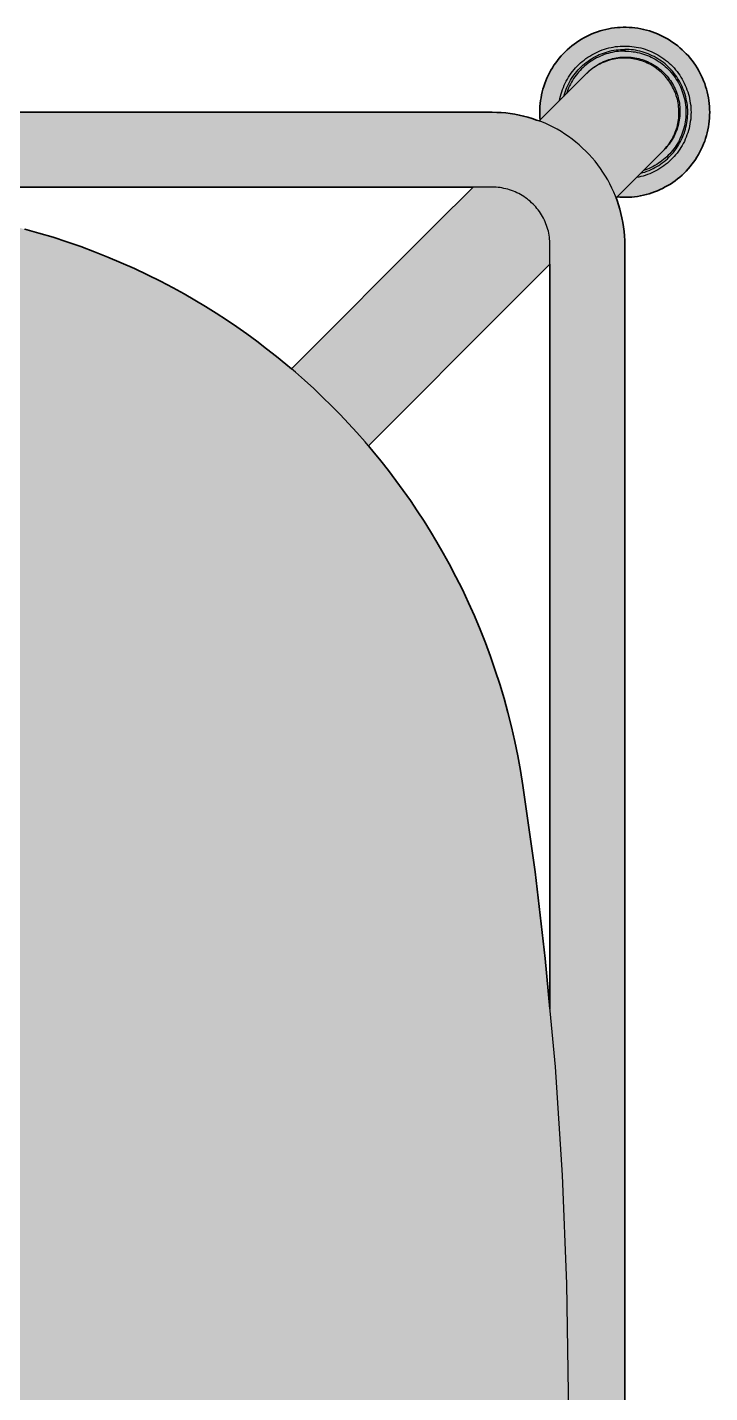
# Model space of a CAD drawing. Header units: millimetres. Extents: x 0 to 1653, y 0 to 653.
# Drawn here: x 1552.2 to 1652.6, y 358.2 to 559 of the extents above; entities that cross this region are included whole.
import ezdxf

# ---------------------------------------------------------------- set-up
doc = ezdxf.new("R2010")
doc.units = ezdxf.units.MM
doc.layers.add('Blocks', color=7, linetype='Continuous')
doc.layers.add('Blocks$Fill', color=7, linetype='Continuous', true_color=0xffffff)
doc.layers.add('Blocks$Inner', color=7, linetype='Continuous', lineweight=25, true_color=0x007f00)
doc.layers.add('Blocks$Outline', color=7, linetype='Continuous', lineweight=35, true_color=0xff3f3f)

# ---------------------------------------------------------------- blocks, each defined once
blk = doc.blocks.new('Soft Edge 80 Barstool Low Top')
at = {"layer": 'Blocks$Fill'}
h = blk.add_hatch(color=256, dxfattribs=at)
h.paths.add_polyline_path([(492.3, -162.5), (492.26, -163.25), (492.25, -163.63), (492.26, -164.07), (492.28, -164.5), (492.32, -164.93), (492.37, -165.35), (492.44, -165.78), (492.52, -166.2), (492.61, -166.63), (492.72, -167.04), (492.85, -167.46), (492.99, -167.86), (493.14, -168.27), (493.31, -168.67), (493.49, -169.06), (493.68, -169.44), (493.89, -169.82), (494.11, -170.19), (494.34, -170.56), (494.59, -170.91), (494.84, -171.26), (495.11, -171.59), (495.39, -171.92), (495.68, -172.24), (495.99, -172.55), (496.3, -172.85), (496.62, -173.13), (496.96, -173.41), (497.3, -173.67), (497.65, -173.92), (498.01, -174.16), (498.38, -174.39), (498.75, -174.6), (499.13, -174.8), (499.52, -174.99), (499.92, -175.16), (500.32, -175.32), (500.72, -175.47), (501.13, -175.6), (501.55, -175.72), (501.97, -175.82), (502.39, -175.91), (502.82, -175.98), (503.24, -176.04), (503.67, -176.09), (504.1, -176.12), (504.53, -176.13), (504.97, -176.13), (505.4, -176.12), (505.83, -176.09), (506.26, -176.04), (506.68, -175.98), (507.11, -175.91), (507.53, -175.82), (507.95, -175.72), (508.37, -175.6), (508.78, -175.47), (509.18, -175.32), (509.58, -175.16), (509.98, -174.99), (510.37, -174.8), (510.75, -174.6), (511.12, -174.39), (511.49, -174.16), (511.85, -173.92), (512.2, -173.67), (512.54, -173.41), (512.88, -173.13), (513.2, -172.85), (513.51, -172.55), (513.81, -172.24), (514.11, -171.92), (514.39, -171.59), (514.66, -171.26), (514.91, -170.91), (515.16, -170.56), (515.39, -170.19), (515.61, -169.82), (515.82, -169.44), (516.01, -169.06), (516.19, -168.67), (516.36, -168.27), (516.51, -167.86), (516.65, -167.46), (516.78, -167.04), (516.89, -166.63), (516.98, -166.2), (517.06, -165.78), (517.13, -165.35), (517.18, -164.93), (517.22, -164.5), (517.24, -164.07), (517.25, -163.63), (517.24, -163.2), (517.22, -162.77), (517.18, -162.34), (517.13, -161.91), (517.06, -161.48), (516.98, -161.06), (516.88, -160.63), (516.77, -160.22), (516.65, -159.8), (516.51, -159.39), (516.35, -158.99), (516.19, -158.59), (516, -158.2), (515.81, -157.81), (515.6, -157.43), (515.38, -157.06), (515.15, -156.69), (514.9, -156.34), (514.64, -155.99), (514.37, -155.65), (514.09, -155.33), (513.8, -155.01), (513.49, -154.7), (513.18, -154.4), (512.85, -154.12), (512.52, -153.84), (512.18, -153.58), (511.82, -153.33), (511.46, -153.09), (511.09, -152.86), (510.72, -152.65), (510.33, -152.45), (509.94, -152.26), (509.55, -152.09), (509.14, -151.93), (508.74, -151.79), (508.32, -151.66), (507.91, -151.54), (507.49, -151.44), (507.06, -151.35), (506.64, -151.28), (506.21, -151.22), (505.78, -151.18), (505.34, -151.15), (504.91, -151.13), (504.48, -151.14), (504.05, -151.15), (503.61, -151.19), (503.48, -151.05), (503.84, -150.03), (504.03, -149.39), (504.19, -148.75), (504.34, -148.1), (504.47, -147.45), (504.57, -146.79), (504.65, -146.13), (504.7, -145.46), (504.74, -144.8), (504.75, -144.13), (504.74, 194.11), (504.7, 194.77), (504.65, 195.43), (504.57, 196.09), (504.47, 196.75), (504.34, 197.41), (504.19, 198.06), (504.03, 198.7), (503.84, 199.34), (503.62, 199.97), (503.48, 200.36), (503.61, 200.49), (504.48, 200.44), (504.91, 200.44), (505.34, 200.45), (505.78, 200.48), (506.21, 200.52), (506.64, 200.58), (507.06, 200.66), (507.49, 200.74), (507.91, 200.84), (508.32, 200.96), (508.74, 201.09), (509.14, 201.24), (509.55, 201.4), (509.94, 201.57), (510.33, 201.76), (510.72, 201.96), (511.09, 202.17), (511.46, 202.39), (511.82, 202.63), (512.18, 202.88), (512.52, 203.15), (512.85, 203.42), (513.18, 203.71), (513.49, 204.01), (513.8, 204.31), (514.09, 204.63), (514.37, 204.96), (514.64, 205.3), (514.9, 205.64), (515.15, 206), (515.38, 206.36), (515.6, 206.74), (515.81, 207.12), (516, 207.5), (516.19, 207.89), (516.35, 208.29), (516.51, 208.7), (516.65, 209.11), (516.77, 209.52), (516.88, 209.94), (516.98, 210.36), (517.06, 210.79), (517.13, 211.21), (517.18, 211.64), (517.22, 212.07), (517.24, 212.51), (517.25, 212.94), (517.24, 213.37), (517.22, 213.8), (517.18, 214.23), (517.13, 214.66), (517.06, 215.09), (516.98, 215.51), (516.89, 215.93), (516.78, 216.35), (516.65, 216.76), (516.51, 217.17), (516.36, 217.57), (516.19, 217.97), (516.01, 218.36), (515.82, 218.75), (515.61, 219.13), (515.39, 219.5), (515.16, 219.86), (514.91, 220.22), (514.66, 220.56), (514.39, 220.9), (514.11, 221.23), (513.81, 221.55), (513.51, 221.85), (513.2, 222.15), (512.88, 222.44), (512.54, 222.71), (512.2, 222.98), (511.85, 223.23), (511.49, 223.47), (511.12, 223.69), (510.75, 223.91), (510.37, 224.11), (509.98, 224.29), (509.58, 224.47), (509.18, 224.63), (508.78, 224.77), (508.37, 224.91), (507.95, 225.02), (507.53, 225.13), (507.11, 225.21), (506.68, 225.29), (506.26, 225.35), (505.83, 225.39), (505.4, 225.42), (504.97, 225.44), (504.53, 225.44), (504.1, 225.42), (503.67, 225.39), (503.24, 225.35), (502.82, 225.29), (502.39, 225.21), (501.97, 225.13), (501.55, 225.02), (501.13, 224.91), (500.72, 224.77), (500.32, 224.63), (499.92, 224.47), (499.52, 224.29), (499.13, 224.11), (498.75, 223.91), (498.38, 223.69), (498.01, 223.47), (497.65, 223.23), (497.3, 222.98), (496.96, 222.71), (496.62, 222.44), (496.3, 222.15), (495.99, 221.85), (495.68, 221.55), (495.39, 221.23), (495.11, 220.9), (494.84, 220.56), (494.59, 220.22), (494.34, 219.86), (494.11, 219.5), (493.89, 219.13), (493.68, 218.75), (493.49, 218.36), (493.31, 217.97), (493.14, 217.57), (492.99, 217.17), (492.85, 216.76), (492.72, 216.35), (492.61, 215.93), (492.52, 215.51), (492.44, 215.09), (492.37, 214.66), (492.32, 214.23), (492.28, 213.8), (492.26, 213.37), (492.25, 212.94), (492.26, 212.56), (492.27, 212.18), (492.3, 211.8), (492.17, 211.67), (491.15, 212.03), (490.51, 212.22), (489.87, 212.39), (489.22, 212.53), (488.56, 212.66), (487.9, 212.76), (487.24, 212.84), (486.58, 212.89), (485.92, 212.93), (485.25, 212.94), (147.01, 212.93), (145.68, 212.84), (145.02, 212.76), (144.36, 212.66), (143.71, 212.53), (143.06, 212.39), (142.42, 212.22), (141.78, 212.03), (141.15, 211.81), (140.76, 211.67), (140.62, 211.8), (140.67, 212.56), (140.68, 212.94), (140.67, 213.37), (140.65, 213.8), (140.61, 214.23), (140.56, 214.66), (140.49, 215.09), (140.41, 215.51), (140.31, 215.93), (140.2, 216.35), (140.08, 216.76), (139.94, 217.17), (139.79, 217.57), (139.62, 217.97), (139.44, 218.36), (139.24, 218.75), (139.04, 219.13), (138.82, 219.5), (138.58, 219.86), (138.34, 220.22), (138.08, 220.56), (137.81, 220.9), (137.53, 221.23), (137.24, 221.55), (136.94, 221.85), (136.63, 222.15), (136.3, 222.44), (135.97, 222.71), (135.63, 222.98), (135.28, 223.23), (134.92, 223.47), (134.55, 223.69), (134.18, 223.91), (133.79, 224.11), (133.4, 224.29), (133.01, 224.47), (132.61, 224.63), (132.2, 224.77), (131.79, 224.91), (131.38, 225.02), (130.96, 225.13), (130.54, 225.21), (130.11, 225.29), (129.68, 225.35), (129.25, 225.39), (128.82, 225.42), (128.39, 225.44), (127.96, 225.44), (127.53, 225.42), (127.1, 225.39), (126.67, 225.35), (126.24, 225.29), (125.82, 225.21), (125.39, 225.13), (124.98, 225.02), (124.56, 224.91), (124.15, 224.77), (123.74, 224.63), (123.34, 224.47), (122.95, 224.29), (122.56, 224.11), (122.18, 223.91), (121.8, 223.69), (121.43, 223.47), (121.08, 223.23), (120.72, 222.98), (120.38, 222.71), (120.05, 222.44), (119.73, 222.15), (119.41, 221.85), (119.11, 221.55), (118.82, 221.23), (118.54, 220.9), (118.27, 220.56), (118.01, 220.22), (117.77, 219.86), (117.54, 219.5), (117.32, 219.13), (117.11, 218.75), (116.91, 218.36), (116.73, 217.97), (116.57, 217.57), (116.41, 217.17), (116.27, 216.76), (116.15, 216.35), (116.04, 215.93), (115.94, 215.51), (115.86, 215.09), (115.8, 214.66), (115.74, 214.23), (115.71, 213.8), (115.68, 213.37), (115.68, 212.94), (115.68, 212.51), (115.71, 212.07), (115.74, 211.64), (115.8, 211.21), (115.86, 210.79), (115.94, 210.36), (116.04, 209.94), (116.15, 209.52), (116.28, 209.11), (116.42, 208.7), (116.57, 208.29), (116.74, 207.89), (116.92, 207.5), (117.12, 207.12), (117.32, 206.74), (117.55, 206.36), (117.78, 206), (118.03, 205.64), (118.28, 205.3), (118.55, 204.96), (118.84, 204.63), (119.13, 204.31), (119.43, 204.01), (119.75, 203.71), (120.07, 203.42), (120.41, 203.15), (120.75, 202.88), (121.1, 202.63), (121.46, 202.39), (121.83, 202.17), (122.21, 201.96), (122.59, 201.76), (122.98, 201.57), (123.38, 201.4), (123.78, 201.24), (124.19, 201.09), (124.6, 200.96), (125.02, 200.84), (125.44, 200.74), (125.86, 200.66), (126.29, 200.58), (126.72, 200.52), (127.15, 200.48), (127.58, 200.45), (128.01, 200.44), (128.45, 200.44), (128.88, 200.46), (129.31, 200.49), (129.45, 200.36), (129.09, 199.34), (128.9, 198.7), (128.73, 198.06), (128.58, 197.41), (128.46, 196.75), (128.36, 196.09), (128.28, 195.43), (128.22, 194.77), (128.19, 194.11), (128.18, 193.44), (128.19, -144.8), (128.22, -145.46), (128.28, -146.13), (128.36, -146.79), (128.46, -147.45), (128.58, -148.1), (128.73, -148.75), (128.9, -149.39), (129.09, -150.03), (129.3, -150.66), (129.45, -151.05), (129.31, -151.19), (128.45, -151.14), (128.01, -151.13), (127.58, -151.15), (127.15, -151.18), (126.72, -151.22), (126.29, -151.28), (125.86, -151.35), (125.44, -151.44), (125.02, -151.54), (124.6, -151.66), (124.19, -151.79), (123.78, -151.93), (123.38, -152.09), (122.98, -152.26), (122.59, -152.45), (122.21, -152.65), (121.83, -152.86), (121.46, -153.09), (121.1, -153.33), (120.75, -153.58), (120.41, -153.84), (120.07, -154.12), (119.75, -154.4), (119.43, -154.7), (119.13, -155.01), (118.84, -155.33), (118.55, -155.65), (118.28, -155.99), (118.03, -156.34), (117.78, -156.69), (117.55, -157.06), (117.32, -157.43), (117.12, -157.81), (116.92, -158.2), (116.74, -158.59), (116.57, -158.99), (116.42, -159.39), (116.28, -159.8), (116.15, -160.22), (116.04, -160.63), (115.94, -161.06), (115.86, -161.48), (115.8, -161.91), (115.74, -162.34), (115.71, -162.77), (115.68, -163.2), (115.68, -163.63), (115.68, -164.07), (115.71, -164.5), (115.74, -164.93), (115.8, -165.35), (115.86, -165.78), (115.94, -166.2), (116.04, -166.63), (116.15, -167.04), (116.27, -167.46), (116.41, -167.86), (116.57, -168.27), (116.73, -168.67), (116.91, -169.06), (117.11, -169.44), (117.32, -169.82), (117.54, -170.19), (117.77, -170.56), (118.01, -170.91), (118.27, -171.26), (118.54, -171.59), (118.82, -171.92), (119.11, -172.24), (119.41, -172.55), (119.73, -172.85), (120.05, -173.13), (120.38, -173.41), (120.72, -173.67), (121.08, -173.92), (121.43, -174.16), (121.8, -174.39), (122.18, -174.6), (122.56, -174.8), (122.95, -174.99), (123.34, -175.16), (123.74, -175.32), (124.15, -175.47), (124.56, -175.6), (124.98, -175.72), (125.39, -175.82), (125.82, -175.91), (126.24, -175.98), (126.67, -176.04), (127.1, -176.09), (127.53, -176.12), (127.96, -176.13), (128.39, -176.13), (128.82, -176.12), (129.25, -176.09), (129.68, -176.04), (130.11, -175.98), (130.54, -175.91), (130.96, -175.82), (131.38, -175.72), (131.79, -175.6), (132.2, -175.47), (132.61, -175.32), (133.01, -175.16), (133.4, -174.99), (133.79, -174.8), (134.18, -174.6), (134.55, -174.39), (134.92, -174.16), (135.28, -173.92), (135.63, -173.67), (135.97, -173.41), (136.3, -173.13), (136.63, -172.85), (136.94, -172.55), (137.24, -172.24), (137.53, -171.92), (137.81, -171.59), (138.08, -171.26), (138.34, -170.91), (138.58, -170.56), (138.82, -170.19), (139.04, -169.82), (139.24, -169.44), (139.44, -169.06), (139.62, -168.67), (139.79, -168.27), (139.94, -167.86), (140.08, -167.46), (140.2, -167.04), (140.31, -166.63), (140.41, -166.2), (140.49, -165.78), (140.56, -165.35), (140.61, -164.93), (140.65, -164.5), (140.67, -164.07), (140.68, -163.63), (140.67, -163.25), (140.65, -162.88), (140.62, -162.5), (140.76, -162.36), (141.78, -162.72), (142.42, -162.91), (143.06, -163.08), (143.71, -163.23), (144.36, -163.35), (145.02, -163.45), (145.68, -163.53), (146.35, -163.59), (147.01, -163.62), (147.68, -163.63), (485.92, -163.62), (486.58, -163.59), (487.24, -163.53), (487.9, -163.45), (488.56, -163.35), (489.22, -163.23), (489.87, -163.08), (490.51, -162.91), (491.15, -162.72), (491.78, -162.51), (492.17, -162.36)], flags=0)
h.paths.add_polyline_path([(467.03, 163.9), (493.75, 190.63), (493.75, 81.09), (491.55, 101.26), (489.78, 113.97), (489.43, 116.14), (489.03, 118.3), (488.59, 120.44), (488.1, 122.57), (487.56, 124.67), (486.99, 126.76), (486.37, 128.83), (485.71, 130.88), (485, 132.91), (484.25, 134.92), (483.47, 136.91), (482.64, 138.88), (481.77, 140.83), (480.86, 142.75), (479.91, 144.65), (478.92, 146.53), (478.04, 148.13), (477.13, 149.72), (476.19, 151.28), (475.22, 152.83), (474.23, 154.35), (473.21, 155.86), (472.16, 157.35), (471.09, 158.82), (469.99, 160.26), (468.86, 161.69), (467.71, 163.09)], flags=0)
h.paths.add_polyline_path([(455.71, 175.22), (453.5, 177.05), (452.07, 178.18), (450.63, 179.28), (449.16, 180.35), (447.67, 181.4), (446.16, 182.42), (444.64, 183.41), (443.09, 184.38), (441.52, 185.32), (439.94, 186.23), (438.34, 187.11), (436.46, 188.1), (434.56, 189.05), (432.64, 189.96), (430.69, 190.83), (428.72, 191.66), (426.73, 192.44), (424.72, 193.19), (422.69, 193.9), (420.64, 194.56), (418.57, 195.18), (416.48, 195.75), (414.38, 196.29), (412.25, 196.78), (410.11, 197.22), (407.95, 197.62), (405.78, 197.97), (393.07, 199.74), (380.33, 201.24), (372.9, 201.94), (482.44, 201.94)], flags=0)
h.paths.add_polyline_path([(259.9, 201.94), (228.15, 198.12), (224.79, 197.59), (221.45, 196.94), (218.13, 196.19), (214.85, 195.32), (211.59, 194.34), (208.37, 193.25), (205.19, 192.05), (202.05, 190.74), (198.96, 189.33), (195.91, 187.81), (192.93, 186.19), (189.99, 184.47), (187.12, 182.65), (184.31, 180.73), (181.57, 178.72), (178.9, 176.62), (177.22, 175.21), (150.49, 201.94)], flags=0)
h.paths.add_polyline_path([(165.91, 163.9), (162.39, 159.55), (160.38, 156.81), (158.47, 154), (156.65, 151.12), (154.93, 148.19), (153.31, 145.2), (151.79, 142.16), (150.38, 139.06), (149.07, 135.93), (147.87, 132.74), (146.78, 129.52), (145.8, 126.27), (144.93, 122.98), (144.17, 119.67), (143.53, 116.33), (143, 112.97), (140.65, 95.4), (139.18, 81.22), (139.18, 190.63)], flags=0)
h.paths.add_polyline_path([(139.18, -31.79), (141.37, -51.95), (143.15, -64.66), (143.5, -66.84), (143.9, -69), (144.34, -71.14), (144.83, -73.26), (145.36, -75.37), (145.94, -77.46), (146.56, -79.53), (147.22, -81.58), (147.92, -83.61), (148.67, -85.62), (149.46, -87.61), (150.29, -89.58), (151.16, -91.52), (152.07, -93.45), (153.02, -95.35), (154, -97.22), (154.89, -98.83), (155.8, -100.41), (156.74, -101.97), (157.7, -103.52), (158.7, -105.05), (159.72, -106.56), (160.76, -108.04), (161.84, -109.51), (162.94, -110.96), (164.06, -112.38), (165.21, -113.79), (165.9, -114.6), (139.18, -141.32)], flags=0)
h.paths.add_polyline_path([(177.21, -125.91), (179.43, -127.75), (180.85, -128.87), (182.3, -129.97), (183.77, -131.05), (185.25, -132.09), (186.76, -133.11), (188.29, -134.11), (189.84, -135.07), (191.4, -136.01), (192.98, -136.92), (194.59, -137.81), (196.46, -138.79), (198.36, -139.74), (200.29, -140.65), (202.23, -141.52), (204.2, -142.35), (206.19, -143.14), (208.2, -143.88), (210.23, -144.59), (212.28, -145.25), (214.35, -145.87), (216.44, -146.45), (218.55, -146.98), (220.67, -147.47), (222.81, -147.91), (224.97, -148.31), (227.15, -148.66), (239.86, -150.44), (252.6, -151.94), (260.02, -152.63), (150.49, -152.63)], flags=0)
h.paths.add_polyline_path([(373.03, -152.63), (404.78, -148.81), (408.14, -148.28), (411.48, -147.64), (414.79, -146.88), (418.08, -146.01), (421.33, -145.03), (424.55, -143.94), (427.74, -142.74), (430.87, -141.43), (433.97, -140.02), (437.01, -138.5), (440, -136.88), (442.93, -135.16), (445.81, -133.34), (448.62, -131.43), (451.36, -129.42), (454.03, -127.32), (455.71, -125.9), (482.44, -152.63)], flags=0)
h.paths.add_polyline_path([(467.02, -114.59), (470.53, -110.24), (472.54, -107.5), (474.46, -104.69), (476.28, -101.82), (478, -98.88), (479.62, -95.89), (481.14, -92.85), (482.55, -89.76), (483.86, -86.62), (485.05, -83.44), (486.15, -80.22), (487.13, -76.96), (488, -73.68), (488.75, -70.36), (489.4, -67.02), (489.93, -63.66), (492.28, -46.09), (493.75, -31.91), (493.75, -141.32)], flags=0)
at = {"layer": 'Blocks$Inner'}
for p, q in [((492.17, 211.67), (499.09, 218.59)), ((503.48, 200.36), (510.4, 207.28)), ((485.25, 201.94), (372.9, 201.94)), ((455.71, 175.22), (476.78, 196.28)), ((493.75, 81.09), (493.75, 193.44)), ((488.09, 184.97), (467.03, 163.9))]:
    blk.add_line(p, q, dxfattribs=at)
for points in [[(492.3, 211.8), (492.27, 212.18), (492.26, 212.56), (492.25, 212.94), (492.26, 213.37), (492.28, 213.8), (492.32, 214.23), (492.37, 214.66), (492.44, 215.09), (492.52, 215.51), (492.61, 215.93), (492.72, 216.35), (492.85, 216.76), (492.99, 217.17), (493.14, 217.57), (493.31, 217.97), (493.49, 218.36), (493.68, 218.75), (493.89, 219.13), (494.11, 219.5), (494.34, 219.86), (494.59, 220.22), (494.84, 220.56), (495.11, 220.9), (495.39, 221.23), (495.68, 221.55), (495.99, 221.85), (496.3, 222.15), (496.62, 222.44), (496.96, 222.71), (497.3, 222.98), (497.65, 223.23), (498.01, 223.47), (498.38, 223.69), (498.75, 223.91), (499.13, 224.11), (499.52, 224.29), (499.92, 224.47), (500.32, 224.63), (500.72, 224.77), (501.13, 224.91), (501.55, 225.02), (501.97, 225.13), (502.39, 225.21), (502.82, 225.29), (503.24, 225.35), (503.67, 225.39), (504.1, 225.42), (504.53, 225.44), (504.97, 225.44), (505.4, 225.42), (505.83, 225.39), (506.26, 225.35), (506.68, 225.29), (507.11, 225.21), (507.53, 225.13), (507.95, 225.02), (508.37, 224.91), (508.78, 224.77), (509.18, 224.63), (509.58, 224.47), (509.98, 224.29), (510.37, 224.11), (510.75, 223.91), (511.12, 223.69), (511.49, 223.47), (511.85, 223.23), (512.2, 222.98), (512.54, 222.71), (512.88, 222.44), (513.2, 222.15), (513.51, 221.85), (513.81, 221.55), (514.11, 221.23), (514.39, 220.9), (514.66, 220.56), (514.91, 220.22), (515.16, 219.86), (515.39, 219.5), (515.61, 219.13), (515.82, 218.75), (516.01, 218.36), (516.19, 217.97), (516.36, 217.57), (516.51, 217.17), (516.65, 216.76), (516.78, 216.35), (516.89, 215.93), (516.98, 215.51), (517.06, 215.09), (517.13, 214.66), (517.18, 214.23), (517.22, 213.8), (517.24, 213.37), (517.25, 212.94), (517.24, 212.51), (517.22, 212.07), (517.18, 211.64), (517.13, 211.21), (517.06, 210.79), (516.98, 210.36), (516.88, 209.94), (516.77, 209.52), (516.65, 209.11), (516.51, 208.7), (516.35, 208.29), (516.19, 207.89), (516, 207.5), (515.81, 207.12), (515.6, 206.74), (515.38, 206.36), (515.15, 206), (514.9, 205.64), (514.64, 205.3), (514.37, 204.96), (514.09, 204.63), (513.8, 204.31), (513.49, 204.01), (513.18, 203.71), (512.85, 203.42), (512.52, 203.15), (512.18, 202.88), (511.82, 202.63), (511.46, 202.39), (511.09, 202.17), (510.72, 201.96), (510.33, 201.76), (509.94, 201.57), (509.55, 201.4), (509.14, 201.24), (508.74, 201.09), (508.32, 200.96), (507.91, 200.84), (507.49, 200.74), (507.06, 200.66), (506.64, 200.58), (506.21, 200.52), (505.78, 200.48), (505.34, 200.45), (504.91, 200.44), (504.48, 200.44), (504.05, 200.46), (503.61, 200.49)], [(495.15, 214.66), (495.22, 214.99), (495.29, 215.32), (495.38, 215.65), (495.48, 215.97), (495.59, 216.29), (495.72, 216.61), (495.85, 216.92), (496, 217.23), (496.15, 217.54), (496.32, 217.83), (496.49, 218.12), (496.68, 218.41), (496.87, 218.69), (497.08, 218.96), (497.29, 219.22), (497.52, 219.48), (497.75, 219.73), (497.99, 219.97), (498.24, 220.2), (498.5, 220.42), (498.76, 220.63), (499.03, 220.84), (499.31, 221.03), (499.6, 221.22), (499.89, 221.39), (500.19, 221.56), (500.49, 221.71), (500.8, 221.85), (501.11, 221.99), (501.43, 222.11), (501.75, 222.22), (502.08, 222.32), (502.4, 222.4), (502.74, 222.48), (503.07, 222.54), (503.41, 222.6), (503.74, 222.64), (504.08, 222.67), (504.42, 222.68), (504.76, 222.69), (505.1, 222.68), (505.44, 222.66), (505.78, 222.63), (506.12, 222.59), (506.45, 222.54), (506.79, 222.47), (507.12, 222.4), (507.45, 222.31), (507.77, 222.21), (508.09, 222.1), (508.41, 221.98), (508.72, 221.84), (509.03, 221.7), (509.33, 221.54), (509.63, 221.38), (509.92, 221.2), (510.21, 221.02), (510.49, 220.82), (510.76, 220.62), (511.02, 220.4), (511.28, 220.18), (511.53, 219.95), (511.77, 219.71), (512, 219.46), (512.22, 219.2), (512.44, 218.94), (512.64, 218.67), (512.84, 218.39), (513.02, 218.1), (513.2, 217.81), (513.36, 217.51), (513.51, 217.21), (513.66, 216.9), (513.79, 216.59), (513.91, 216.27), (514.02, 215.95), (514.12, 215.62), (514.21, 215.3), (514.29, 214.97), (514.35, 214.63), (514.4, 214.3), (514.45, 213.96), (514.48, 213.62), (514.49, 213.28), (514.5, 212.94), (514.49, 212.6), (514.48, 212.26), (514.45, 211.92), (514.4, 211.58), (514.35, 211.25), (514.29, 210.92), (514.21, 210.58), (514.12, 210.26), (514.02, 209.93), (513.91, 209.61), (513.79, 209.29), (513.66, 208.98), (513.52, 208.67), (513.36, 208.37), (513.2, 208.07), (513.02, 207.78), (512.84, 207.5), (512.64, 207.22), (512.44, 206.95), (512.23, 206.68), (512, 206.42), (511.77, 206.18), (511.53, 205.94), (511.28, 205.7), (511.03, 205.48), (510.76, 205.27), (510.49, 205.06), (510.21, 204.87), (509.93, 204.68), (509.64, 204.5), (509.34, 204.34), (509.04, 204.18), (508.73, 204.04), (508.42, 203.91), (508.1, 203.78), (507.78, 203.67), (507.46, 203.57), (507.13, 203.48), (506.8, 203.41), (506.47, 203.34)], [(495.79, 215.29), (495.88, 215.6), (495.97, 215.91), (496.08, 216.21), (496.2, 216.51), (496.33, 216.8), (496.47, 217.09), (496.61, 217.37), (496.77, 217.65), (496.94, 217.92), (497.12, 218.19), (497.3, 218.45), (497.5, 218.71), (497.7, 218.95), (497.91, 219.19), (498.13, 219.43), (498.36, 219.65), (498.6, 219.87), (498.84, 220.08), (499.09, 220.28), (499.35, 220.47), (499.61, 220.65), (499.88, 220.82), (500.16, 220.99), (500.44, 221.14), (500.72, 221.28), (501.01, 221.42), (501.31, 221.54), (501.61, 221.66), (501.91, 221.76), (502.22, 221.85), (502.53, 221.93), (502.84, 222.01), (503.16, 222.07), (503.47, 222.12), (503.79, 222.15), (504.11, 222.18), (504.43, 222.2), (504.75, 222.2)], [(507.1, 203.98), (507.41, 204.07), (507.72, 204.16), (508.02, 204.27), (508.32, 204.39), (508.62, 204.52), (508.91, 204.66), (509.19, 204.81), (509.47, 204.97), (509.75, 205.14), (510.01, 205.32), (510.28, 205.5), (510.53, 205.7), (510.78, 205.91), (511.02, 206.12), (511.25, 206.34), (511.48, 206.57), (511.7, 206.81), (511.9, 207.05), (512.1, 207.31), (512.3, 207.57), (512.48, 207.83), (512.65, 208.1), (512.81, 208.38), (512.97, 208.66), (513.11, 208.95), (513.24, 209.24), (513.37, 209.54), (513.48, 209.84), (513.58, 210.15), (513.67, 210.46), (513.76, 210.77), (513.83, 211.08), (513.88, 211.4), (513.93, 211.72), (513.97, 212.04), (514, 212.36), (514.01, 212.68), (514.01, 213), (514.01, 213.32), (513.99, 213.65), (513.96, 213.97), (513.92, 214.29), (513.86, 214.6), (513.8, 214.92), (513.73, 215.23), (513.64, 215.54), (513.54, 215.85), (513.44, 216.15), (513.32, 216.45), (513.19, 216.75), (513.06, 217.04), (512.91, 217.33), (512.75, 217.61), (512.58, 217.88), (512.41, 218.15), (512.22, 218.42), (512.03, 218.67), (511.82, 218.92), (511.61, 219.16), (511.39, 219.4), (511.16, 219.63), (510.93, 219.84), (510.68, 220.05), (510.43, 220.26), (510.17, 220.45), (509.91, 220.63), (509.64, 220.81), (509.36, 220.97), (509.08, 221.13), (508.79, 221.27), (508.5, 221.41), (508.21, 221.54), (507.9, 221.65), (507.6, 221.75), (507.29, 221.85), (506.98, 221.93), (506.67, 222), (506.35, 222.06), (506.03, 222.11), (505.71, 222.15), (505.39, 222.18), (505.07, 222.2), (504.75, 222.2), (504.75, 221.94), (504.44, 221.93), (504.14, 221.92), (503.83, 221.89), (503.53, 221.86), (503.22, 221.81), (502.92, 221.75), (502.62, 221.68), (502.33, 221.61), (502.03, 221.52), (501.74, 221.42), (501.45, 221.31), (501.17, 221.2), (500.89, 221.07), (500.62, 220.93), (500.35, 220.79), (500.08, 220.63), (499.82, 220.47), (499.57, 220.3), (499.32, 220.12), (499.08, 219.93), (498.84, 219.73), (498.61, 219.53), (498.39, 219.31), (498.18, 219.09), (497.97, 218.86), (497.78, 218.63), (497.59, 218.39), (497.41, 218.14), (497.23, 217.89), (497.07, 217.63), (496.91, 217.36), (496.77, 217.1), (496.63, 216.82), (496.5, 216.54), (496.38, 216.26), (496.28, 215.97), (496.18, 215.68)], [(510.4, 207.28), (510.59, 207.47), (510.77, 207.68), (510.95, 207.89), (511.12, 208.1), (511.28, 208.32), (511.43, 208.55), (511.58, 208.78), (511.71, 209.01), (511.84, 209.25), (511.96, 209.5), (512.08, 209.75), (512.18, 210), (512.28, 210.26), (512.36, 210.51), (512.44, 210.78), (512.51, 211.04), (512.57, 211.31), (512.62, 211.58), (512.66, 211.85), (512.69, 212.12), (512.71, 212.39), (512.73, 212.66), (512.73, 212.93), (512.72, 213.21), (512.71, 213.49), (512.68, 213.76), (512.65, 214.04), (512.61, 214.31), (512.55, 214.58), (512.49, 214.85), (512.42, 215.12), (512.34, 215.38), (512.25, 215.64), (512.15, 215.9), (512.04, 216.16), (511.92, 216.41), (511.8, 216.65), (511.67, 216.9), (511.52, 217.13), (511.37, 217.37), (511.22, 217.59), (511.05, 217.81), (510.88, 218.03), (510.7, 218.24), (510.51, 218.44), (510.31, 218.64), (510.11, 218.83), (509.91, 219.01), (509.69, 219.19), (509.47, 219.35), (509.25, 219.51), (509.02, 219.67), (508.78, 219.81), (508.54, 219.95), (508.29, 220.07), (508.04, 220.19), (507.79, 220.3), (507.53, 220.4), (507.27, 220.5), (507.01, 220.58), (506.74, 220.66), (506.47, 220.72), (506.2, 220.78), (505.93, 220.82), (505.66, 220.86), (505.38, 220.89), (505.11, 220.9), (504.83, 220.91), (504.55, 220.91), (504.28, 220.9), (504, 220.88), (503.73, 220.85), (503.45, 220.81), (503.18, 220.76), (502.91, 220.71), (502.64, 220.64), (502.38, 220.56), (502.11, 220.48), (501.85, 220.38), (501.6, 220.28), (501.34, 220.16), (501.1, 220.04), (500.85, 219.91), (500.61, 219.78), (500.38, 219.63), (500.15, 219.48), (499.92, 219.31), (499.71, 219.14), (499.49, 218.97), (499.29, 218.78), (499.09, 218.59)], [(499.16, 218.67), (499.36, 218.86), (499.56, 219.05), (499.77, 219.23), (499.99, 219.41), (500.21, 219.57), (500.44, 219.73), (500.67, 219.88), (500.91, 220.02), (501.15, 220.15), (501.4, 220.28), (501.65, 220.4), (501.91, 220.5), (502.17, 220.6), (502.43, 220.69), (502.69, 220.77), (502.96, 220.84), (503.23, 220.9), (503.5, 220.96), (503.78, 221), (504.05, 221.03), (504.33, 221.06), (504.61, 221.07), (504.88, 221.07), (504.73, 220.92)], [(504.75, 221.94), (505.06, 221.93), (505.37, 221.92), (505.68, 221.89), (505.99, 221.85), (506.3, 221.81), (506.6, 221.75), (506.9, 221.68), (507.2, 221.6), (507.5, 221.51), (507.8, 221.41), (508.09, 221.3), (508.37, 221.18), (508.66, 221.05), (508.93, 220.91), (509.21, 220.76), (509.47, 220.6), (509.74, 220.43), (509.99, 220.26), (510.24, 220.07), (510.48, 219.88), (510.72, 219.67), (510.95, 219.46), (511.17, 219.25), (511.38, 219.02), (511.59, 218.79), (511.79, 218.55), (511.98, 218.3), (512.16, 218.05), (512.33, 217.79), (512.49, 217.53), (512.65, 217.26), (512.79, 216.98), (512.93, 216.7), (513.05, 216.42), (513.17, 216.13), (513.27, 215.83), (513.37, 215.54), (513.45, 215.24), (513.52, 214.94), (513.59, 214.63), (513.64, 214.33), (513.68, 214.02), (513.72, 213.71), (513.74, 213.4), (513.75, 213.09), (513.75, 212.78), (513.74, 212.47), (513.72, 212.16), (513.68, 211.85), (513.64, 211.54), (513.59, 211.23), (513.52, 210.93), (513.45, 210.63), (513.36, 210.33), (513.27, 210.03), (513.16, 209.74), (513.05, 209.45), (512.92, 209.17), (512.79, 208.89), (512.64, 208.61), (512.49, 208.34), (512.32, 208.08), (512.15, 207.82), (511.97, 207.57), (511.78, 207.32), (511.58, 207.08), (511.38, 206.85), (511.16, 206.62), (510.94, 206.41), (510.71, 206.2), (510.47, 206), (510.23, 205.8), (509.98, 205.62), (509.73, 205.44), (509.46, 205.27), (509.2, 205.11), (508.92, 204.97), (508.65, 204.83), (508.36, 204.7), (508.08, 204.58), (507.79, 204.47), (507.49, 204.37)], [(504.88, 221.07), (505.16, 221.07), (505.44, 221.05), (505.71, 221.03), (505.99, 221), (506.26, 220.95), (506.53, 220.9), (506.8, 220.84), (507.07, 220.77), (507.33, 220.69), (507.6, 220.6), (507.85, 220.5), (508.11, 220.39), (508.36, 220.27), (508.61, 220.15), (508.85, 220.02), (509.09, 219.87), (509.32, 219.72), (509.55, 219.57), (509.77, 219.4), (509.99, 219.23), (510.19, 219.05), (510.4, 218.86), (510.6, 218.67), (510.79, 218.47), (510.97, 218.26), (511.14, 218.04), (511.31, 217.82), (511.47, 217.6), (511.63, 217.37), (511.77, 217.13), (511.91, 216.89), (512.03, 216.65), (512.15, 216.4), (512.26, 216.14), (512.37, 215.88), (512.46, 215.62), (512.54, 215.36), (512.62, 215.09), (512.68, 214.83), (512.74, 214.55), (512.79, 214.28), (512.82, 214.01), (512.85, 213.73), (512.87, 213.46), (512.88, 213.18), (512.88, 212.9), (512.87, 212.63), (512.85, 212.35), (512.82, 212.07), (512.78, 211.8), (512.73, 211.53), (512.67, 211.26), (512.6, 210.99), (512.53, 210.72), (512.44, 210.46), (512.35, 210.2), (512.24, 209.94), (512.13, 209.69), (512.01, 209.44), (511.88, 209.2), (511.74, 208.96), (511.59, 208.72), (511.44, 208.49), (511.28, 208.27), (511.11, 208.05), (510.93, 207.84), (510.75, 207.63), (510.55, 207.43), (510.48, 207.35), (510.55, 207.43), (510.4, 207.28)], [(499.09, 218.59), (499.24, 218.75)], [(504.75, -144.13), (504.75, 193.44), (504.74, 194.11), (504.7, 194.77), (504.65, 195.43), (504.57, 196.09), (504.47, 196.75), (504.34, 197.41), (504.19, 198.06), (504.03, 198.7), (503.84, 199.34), (503.62, 199.97), (503.39, 200.59), (503.13, 201.21), (502.86, 201.81), (502.56, 202.41), (502.25, 203), (501.91, 203.57), (501.55, 204.13), (501.18, 204.68), (500.79, 205.22), (500.38, 205.75), (499.95, 206.25), (499.5, 206.75), (499.04, 207.23), (498.56, 207.69), (498.06, 208.14), (497.56, 208.57), (497.03, 208.98), (496.49, 209.37), (495.94, 209.74), (495.38, 210.1), (494.81, 210.44), (494.22, 210.75), (493.62, 211.05), (493.02, 211.33), (492.4, 211.58), (491.78, 211.81), (491.15, 212.03), (490.51, 212.22), (489.87, 212.39), (489.22, 212.53), (488.56, 212.66), (487.9, 212.76), (487.24, 212.84), (486.58, 212.89), (485.92, 212.93), (485.25, 212.94), (147.68, 212.94)], [(496.2, 6.93), (496.46, 24.65), (496.25, 40.65), (495.61, 56.64), (494.54, 72.59), (493.05, 88.52), (491.55, 101.26), (489.78, 113.97), (489.43, 116.14), (489.03, 118.3), (488.59, 120.44), (488.1, 122.57), (487.56, 124.67), (486.99, 126.76), (486.37, 128.83), (485.71, 130.88), (485, 132.91), (484.25, 134.92), (483.47, 136.91), (482.64, 138.88), (481.77, 140.83), (480.86, 142.75), (479.91, 144.65), (478.92, 146.53), (478.04, 148.13), (477.13, 149.72), (476.19, 151.28), (475.22, 152.83), (474.23, 154.35), (473.21, 155.86), (472.16, 157.35), (471.09, 158.82), (469.99, 160.26), (468.86, 161.69), (467.71, 163.09), (466.54, 164.48), (465.34, 165.84), (464.12, 167.18), (462.87, 168.49), (461.6, 169.79), (460.3, 171.06), (458.99, 172.31), (457.65, 173.53), (456.29, 174.73), (454.9, 175.9), (453.5, 177.05), (452.07, 178.18), (450.63, 179.28), (449.16, 180.35), (447.67, 181.4), (446.16, 182.42), (444.64, 183.41), (443.09, 184.38), (441.52, 185.32), (439.94, 186.23), (438.34, 187.11), (436.46, 188.1), (434.56, 189.05), (432.64, 189.96), (430.69, 190.83), (428.72, 191.66), (426.73, 192.44), (424.72, 193.19), (422.69, 193.9), (420.64, 194.56), (418.57, 195.18), (416.48, 195.75)], [(476.78, 196.28), (482.44, 201.94)], [(493.75, 193.44), (493.74, 193.73), (493.73, 194.02), (493.7, 194.31), (493.67, 194.6), (493.63, 194.88), (493.57, 195.17), (493.51, 195.45), (493.43, 195.73), (493.35, 196.01), (493.26, 196.29), (493.16, 196.56), (493.05, 196.83), (492.93, 197.09), (492.8, 197.35), (492.66, 197.61), (492.51, 197.86), (492.36, 198.1), (492.19, 198.34), (492.02, 198.58), (491.84, 198.8), (491.66, 199.03), (491.46, 199.24), (491.26, 199.45), (491.05, 199.65), (490.84, 199.85), (490.61, 200.03), (490.39, 200.21), (490.15, 200.38), (489.91, 200.55), (489.67, 200.7), (489.42, 200.85), (489.16, 200.99), (488.9, 201.12), (488.64, 201.24), (488.37, 201.35), (488.1, 201.45), (487.82, 201.54), (487.54, 201.62), (487.26, 201.7), (486.98, 201.76), (486.69, 201.82), (486.41, 201.86), (486.12, 201.89), (485.83, 201.92), (485.54, 201.93), (485.25, 201.94)], [(493.75, 190.63), (488.09, 184.97)]]:
    blk.add_lwpolyline(points, dxfattribs=at)
at = {"layer": 'Blocks$Outline'}
for points in [[(503.61, 200.49), (504.05, 200.46), (504.48, 200.44), (504.91, 200.44), (505.34, 200.45), (505.78, 200.48), (506.21, 200.52), (506.64, 200.58), (507.06, 200.66), (507.49, 200.74), (507.91, 200.84), (508.32, 200.96), (508.74, 201.09), (509.14, 201.24), (509.55, 201.4), (509.94, 201.57), (510.33, 201.76), (510.72, 201.96), (511.09, 202.17), (511.46, 202.39), (511.82, 202.63), (512.18, 202.88), (512.52, 203.15), (512.85, 203.42), (513.18, 203.71), (513.49, 204.01), (513.8, 204.31), (514.09, 204.63), (514.37, 204.96), (514.64, 205.3), (514.9, 205.64), (515.15, 206), (515.38, 206.36), (515.6, 206.74), (515.81, 207.12), (516, 207.5), (516.19, 207.89), (516.35, 208.29), (516.51, 208.7), (516.65, 209.11), (516.77, 209.52), (516.88, 209.94), (516.98, 210.36), (517.06, 210.79), (517.13, 211.21), (517.18, 211.64), (517.22, 212.07), (517.24, 212.51), (517.25, 212.94), (517.24, 213.37), (517.22, 213.8), (517.18, 214.23), (517.13, 214.66), (517.06, 215.09), (516.98, 215.51), (516.89, 215.93), (516.78, 216.35), (516.65, 216.76), (516.51, 217.17), (516.36, 217.57), (516.19, 217.97), (516.01, 218.36), (515.82, 218.75), (515.61, 219.13), (515.39, 219.5), (515.16, 219.86), (514.91, 220.22), (514.66, 220.56), (514.39, 220.9), (514.11, 221.23), (513.81, 221.55), (513.51, 221.85), (513.2, 222.15), (512.88, 222.44), (512.54, 222.71), (512.2, 222.98), (511.85, 223.23), (511.49, 223.47), (511.12, 223.69), (510.75, 223.91), (510.37, 224.11), (509.98, 224.29), (509.58, 224.47), (509.18, 224.63), (508.78, 224.77), (508.37, 224.91), (507.95, 225.02), (507.53, 225.13), (507.11, 225.21), (506.68, 225.29), (506.26, 225.35), (505.83, 225.39), (505.4, 225.42), (504.97, 225.44), (504.53, 225.44), (504.1, 225.42), (503.67, 225.39), (503.24, 225.35), (502.82, 225.29), (502.39, 225.21), (501.97, 225.13), (501.55, 225.02), (501.13, 224.91), (500.72, 224.77), (500.32, 224.63), (499.92, 224.47), (499.52, 224.29), (499.13, 224.11), (498.75, 223.91), (498.38, 223.69), (498.01, 223.47), (497.65, 223.23), (497.3, 222.98), (496.96, 222.71), (496.62, 222.44), (496.3, 222.15), (495.99, 221.85), (495.68, 221.55), (495.39, 221.23), (495.11, 220.9), (494.84, 220.56), (494.59, 220.22), (494.34, 219.86), (494.11, 219.5), (493.89, 219.13), (493.68, 218.75), (493.49, 218.36), (493.31, 217.97), (493.14, 217.57), (492.99, 217.17), (492.85, 216.76), (492.72, 216.35), (492.61, 215.93), (492.52, 215.51), (492.44, 215.09), (492.37, 214.66), (492.32, 214.23), (492.28, 213.8), (492.26, 213.37), (492.25, 212.94), (492.26, 212.56), (492.27, 212.18), (492.3, 211.8)], [(492.17, 211.67), (491.78, 211.81), (491.15, 212.03), (490.51, 212.22), (489.87, 212.39), (489.22, 212.53), (488.56, 212.66), (487.9, 212.76), (487.24, 212.84), (486.58, 212.89), (485.92, 212.93), (485.25, 212.94), (147.68, 212.94), (147.01, 212.93)], [(492.3, 211.8), (492.17, 211.67)], [(455.71, 175.22), (454.9, 175.9), (453.5, 177.05), (452.07, 178.18), (450.63, 179.28), (449.16, 180.35), (447.67, 181.4), (446.16, 182.42), (444.64, 183.41), (443.09, 184.38), (441.52, 185.32), (439.94, 186.23), (438.34, 187.11), (436.46, 188.1), (434.56, 189.05), (432.64, 189.96), (430.69, 190.83), (428.72, 191.66), (426.73, 192.44), (424.72, 193.19), (422.69, 193.9), (420.64, 194.56), (418.57, 195.18), (416.48, 195.75)], [(372.9, 201.94), (482.44, 201.94)], [(482.44, 201.94), (476.78, 196.28), (455.71, 175.22)], [(503.48, 200.36), (503.61, 200.49)], [(503.48, -151.05), (503.62, -150.66), (503.84, -150.03), (504.03, -149.39), (504.19, -148.75), (504.34, -148.1), (504.47, -147.45), (504.57, -146.79), (504.65, -146.13), (504.7, -145.46), (504.74, -144.8), (504.75, -144.13), (504.75, 193.44), (504.74, 194.11), (504.7, 194.77), (504.65, 195.43), (504.57, 196.09), (504.47, 196.75), (504.34, 197.41), (504.19, 198.06), (504.03, 198.7), (503.84, 199.34), (503.62, 199.97), (503.48, 200.36)], [(467.03, 163.9), (488.09, 184.97), (493.75, 190.63)], [(493.75, 190.63), (493.75, 81.09)], [(493.75, 81.09), (493.05, 88.52), (491.55, 101.26), (489.78, 113.97), (489.43, 116.14), (489.03, 118.3), (488.59, 120.44), (488.1, 122.57), (487.56, 124.67), (486.99, 126.76), (486.37, 128.83), (485.71, 130.88), (485, 132.91), (484.25, 134.92), (483.47, 136.91), (482.64, 138.88), (481.77, 140.83), (480.86, 142.75), (479.91, 144.65), (478.92, 146.53), (478.04, 148.13), (477.13, 149.72), (476.19, 151.28), (475.22, 152.83), (474.23, 154.35), (473.21, 155.86), (472.16, 157.35), (471.09, 158.82), (469.99, 160.26), (468.86, 161.69), (467.71, 163.09), (467.03, 163.9)]]:
    blk.add_lwpolyline(points, dxfattribs=at)

msp = doc.modelspace()

# ---------------------------------------------------------------- block references
at = {"layer": 'Blocks'}
msp.add_blockref('Soft Edge 80 Barstool Low Top', (1135.35, 333.51), dxfattribs=at)

doc.saveas('drawing.dxf')
